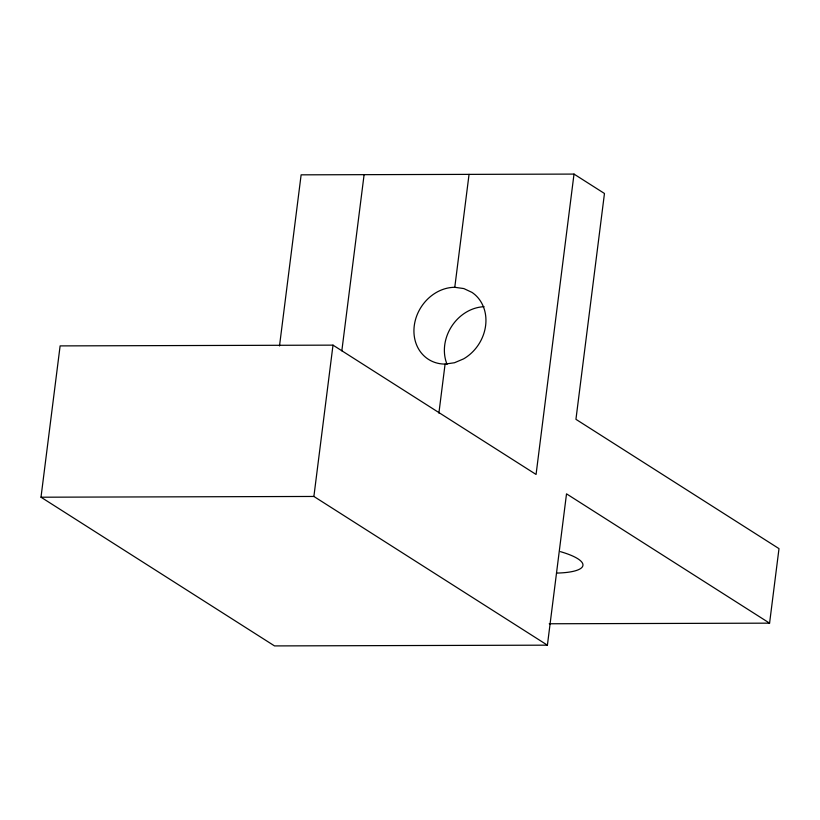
<?xml version="1.0" encoding="UTF-8"?>
<svg xmlns="http://www.w3.org/2000/svg" width="820" height="820" viewBox="0 0 820 820"><rect width="100%" height="100%" fill="white"/><g stroke="black" fill="none" stroke-linecap="round" stroke-linejoin="round"><path stroke-width="1.23" d="M574.01 174.086L604.463 193.479L575.937 419.327L779 548.631L769.58 623.159L566.518 493.845L547.401 645.166L274.526 645.914L41 497.207L60.116 345.896L333.002 345.138L536.065 474.452L574.01 174.086L301.124 174.834L279.507 345.937M547.401 645.166L313.886 496.459L333.002 345.138M341.837 350.827L364.101 174.66M438.895 413.126L445.086 364.08A39.934 34.296 -57.5 0 1 414.254 325.786A39.934 34.296 -57.5 0 1 454.782 287.297L469.05 174.373M445.086 364.08L454.485 362.747L463.577 358.883A39.934 34.296 -57.5 0 0 471.982 292.391L463.853 288.579L454.782 287.297M41 497.207L313.886 496.459M549.226 623.764L769.58 623.159M447.064 364.367A39.934 34.296 -57.5 0 1 484.087 306.711M560.439 551.655A51.68 12.761 7.2 0 1 556.585 573.077"/></g></svg>
